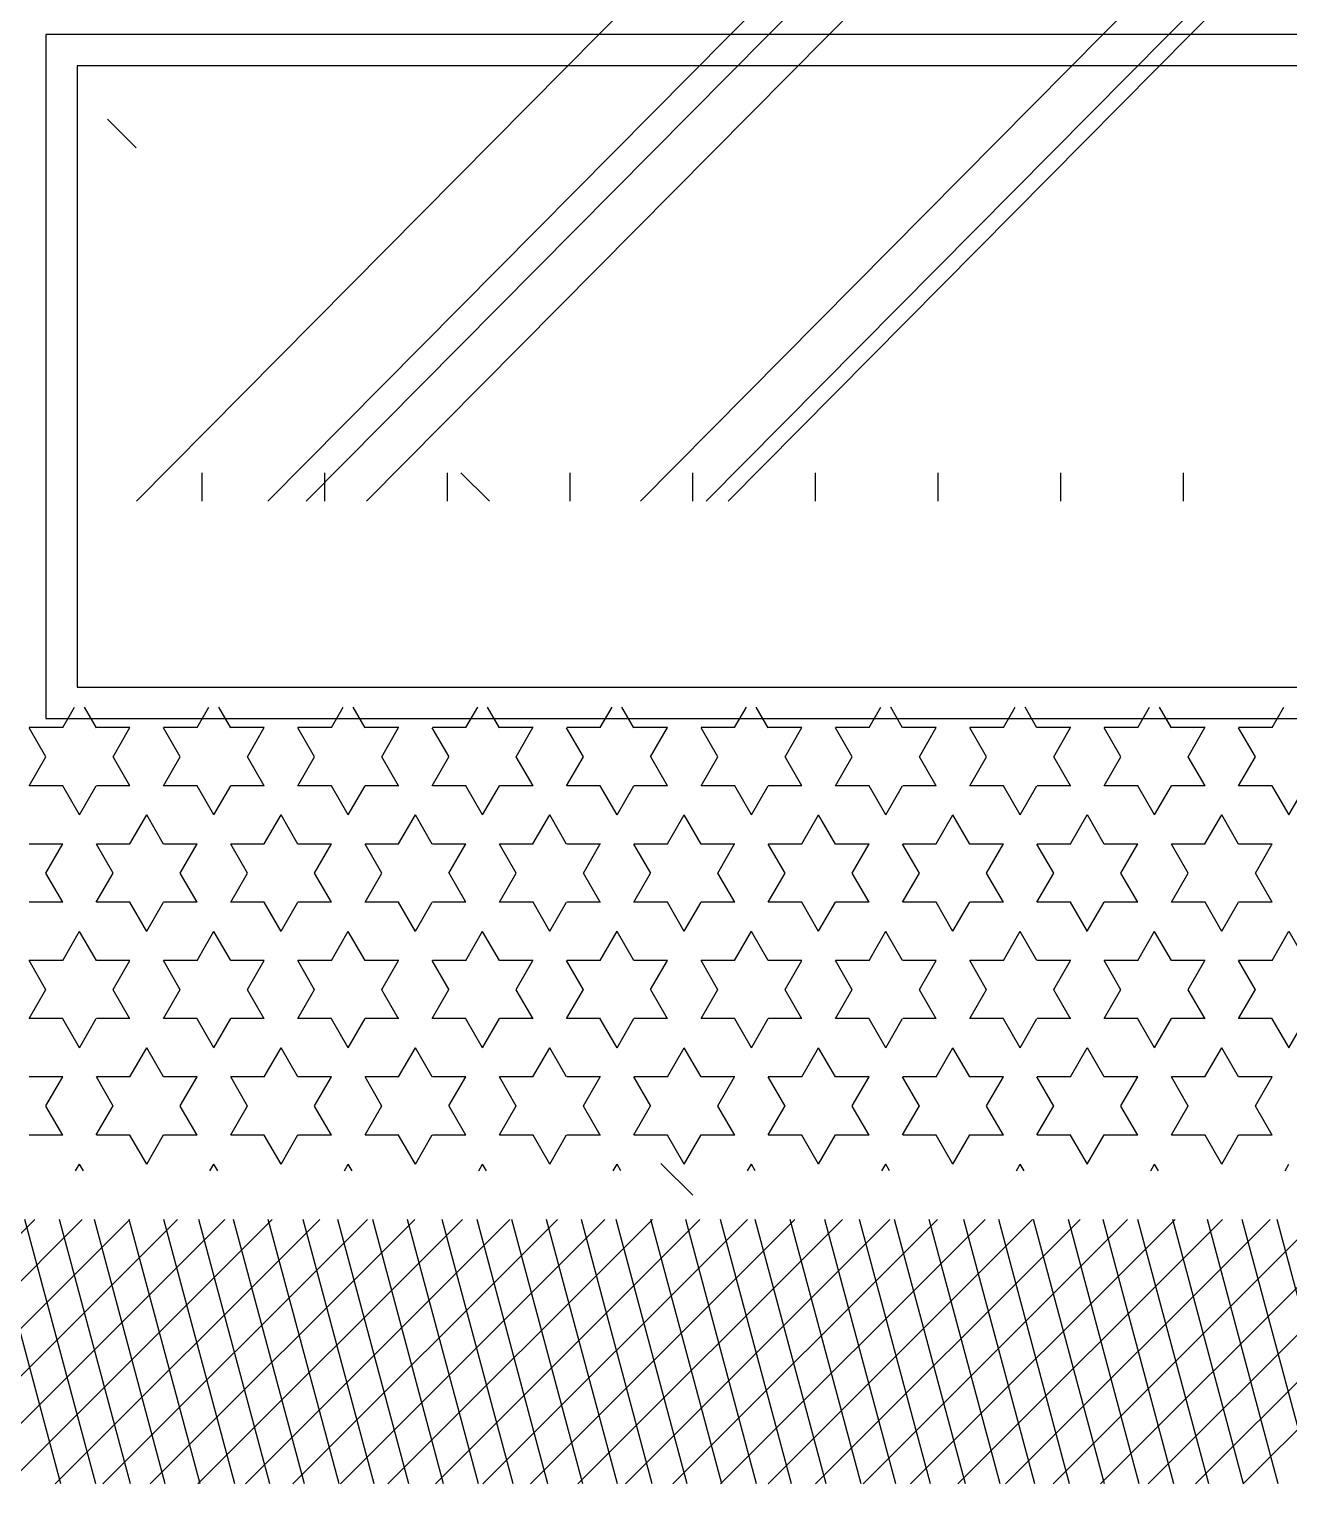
# Model space of a CAD drawing. Header units: millimetres. Extents: x -30782 to 40110, y 35885 to 73818.
# Drawn here: x 31165 to 32143, y 68543 to 69673 of the extents above; entities that cross this region are included whole.
import ezdxf

# ---------------------------------------------------------------- set-up
doc = ezdxf.new("R2010")
doc.units = ezdxf.units.MM

# ---------------------------------------------------------------- blocks, each defined once
blk = doc.blocks.new('A$C1EFC2E70')
for p, q in [((2421.4, 2157.2), (2216, 2362.6)), ((2421.4, 2120.3), (2216, 2325.7)), ((2421.4, 2083.4), (2216, 2288.8)), ((1296.3, 2255.1), (1296.3, 1227.5)), ((1827.2, 1227.5), (1827.2, 2255.1)), ((2421.4, 2046.5), (2216, 2251.9)), ((2421.4, 2238.5), (2216, 2183.5)), ((1320.7, 2230.7), (1320.7, 1251.9)), ((1802.8, 1251.9), (1802.8, 2230.7)), ((2421.4, 2009.6), (2216, 2215)), ((1658.5, 1740.4), (1184.8, 2209.7)), ((1658.5, 1757.4), (1202, 2209.7)), ((1902, 2192.7), (1879.5, 2205.8)), ((2015.1, 2205.8), (1992.5, 2192.8)), ((2082.8, 2192.7), (2060.2, 2205.8)), ((2421.4, 2211.5), (2216, 2156.5)), ((1902.1, 2192.8), (1879.5, 2179.7)), ((2015, 2179.7), (1992.4, 2192.7)), ((2082.8, 2192.8), (2060.3, 2179.7)), ((2178.3, 2189.7), (2173.1, 2192.7)), ((1834.3, 2179.7), (1818.4, 2188.9)), ((1834.3, 2179.8), (1834.3, 2153.7)), ((1879.5, 2179.8), (1879.5, 2153.7)), ((1947.2, 2166.7), (1924.6, 2179.7)), ((1924.7, 2179.8), (1924.7, 2153.7)), ((1969.9, 2179.7), (1947.3, 2166.7)), ((1969.8, 2179.8), (1969.8, 2153.7)), ((2015, 2179.8), (2015, 2153.7)), ((2060.2, 2179.8), (2060.2, 2153.7)), ((2105.4, 2179.8), (2105.4, 2153.7)), ((2127.9, 2166.7), (2105.4, 2179.7)), ((2150.6, 2179.7), (2128, 2166.7)), ((2150.6, 2179.8), (2150.6, 2153.7)), ((2421.4, 2184.5), (2216, 2129.5)), ((2421.4, 1972.7), (2216, 2178.1)), ((1658.5, 1689.3), (1175.9, 2167.5)), ((1856.9, 2166.7), (1834.4, 2153.6)), ((1879.5, 2153.6), (1856.9, 2166.7)), ((2037.7, 2166.7), (2015.1, 2153.6)), ((2060.2, 2153.6), (2037.6, 2166.7)), ((2421.4, 2157.5), (2216, 2102.5)), ((1924.7, 2153.6), (1902.1, 2140.6)), ((1992.4, 2140.6), (1969.8, 2153.6)), ((2105.4, 2153.6), (2082.8, 2140.6)), ((2173.1, 2140.6), (2150.5, 2153.6)), ((1924.6, 2127.5), (1902, 2140.6)), ((1992.5, 2140.6), (1969.9, 2127.6)), ((2105.4, 2127.5), (2082.8, 2140.6)), ((2173.2, 2140.6), (2150.6, 2127.6)), ((2421.4, 1935.8), (2216, 2141.2)), ((1834.3, 2127.6), (1834.3, 2101.5)), ((1856.9, 2114.5), (1834.3, 2127.5)), ((1879.5, 2127.6), (1856.9, 2114.5)), ((1879.5, 2127.6), (1879.5, 2101.5)), ((1924.7, 2127.6), (1924.7, 2101.5)), ((1969.8, 2127.6), (1969.8, 2101.5)), ((2015, 2127.6), (2015, 2101.5)), ((2037.6, 2114.5), (2015, 2127.5)), ((2060.3, 2127.6), (2037.7, 2114.5)), ((2060.2, 2127.6), (2060.2, 2101.5)), ((2105.4, 2127.6), (2105.4, 2101.5)), ((2150.6, 2127.6), (2150.6, 2101.5)), ((2421.4, 2130.5), (2216, 2075.5)), ((1947.3, 2114.5), (1924.7, 2101.5)), ((1969.8, 2101.5), (1947.2, 2114.5)), ((2128, 2114.5), (2105.4, 2101.5)), ((2150.5, 2101.5), (2127.9, 2114.5)), ((1658.5, 2110.9), (1636.4, 2110.9)), ((1834.4, 2101.5), (1818.4, 2092.2)), ((1902, 2088.4), (1879.5, 2101.5)), ((2015.1, 2101.5), (1992.5, 2088.4)), ((2082.8, 2088.4), (2060.2, 2101.5)), ((2421.4, 1898.9), (2216, 2104.3)), ((2421.4, 2103.5), (2216, 2048.5)), ((2178.3, 2091.4), (2173.2, 2088.4)), ((1834.3, 2075.4), (1818.4, 2084.6)), ((1902.1, 2088.4), (1879.5, 2075.4)), ((2015, 2075.4), (1992.4, 2088.4)), ((2082.8, 2088.4), (2060.3, 2075.4)), ((2178.3, 2085.4), (2173.1, 2088.4)), ((1834.3, 2075.5), (1834.3, 2049.4)), ((1879.5, 2075.5), (1879.5, 2049.4)), ((1947.2, 2062.3), (1924.6, 2075.4)), ((1924.7, 2075.5), (1924.7, 2049.4)), ((1969.9, 2075.4), (1947.3, 2062.3)), ((1969.8, 2075.5), (1969.8, 2049.4)), ((2015, 2075.5), (2015, 2049.4)), ((2060.2, 2075.5), (2060.2, 2049.4)), ((2105.4, 2075.5), (2105.4, 2049.4)), ((2127.9, 2062.3), (2105.4, 2075.4)), ((2150.6, 2075.4), (2128, 2062.3)), ((2150.6, 2075.5), (2150.6, 2049.4)), ((2421.4, 2076.5), (2216, 2021.5)), ((2421.4, 1862.1), (2216, 2067.4)), ((1856.9, 2062.3), (1834.4, 2049.3)), ((1879.5, 2049.3), (1856.9, 2062.3)), ((2037.7, 2062.3), (2015.1, 2049.3)), ((2060.2, 2049.3), (2037.6, 2062.3)), ((1924.7, 2049.3), (1902.1, 2036.3)), ((1992.4, 2036.2), (1969.8, 2049.3)), ((2105.4, 2049.3), (2082.8, 2036.3)), ((2173.1, 2036.2), (2150.5, 2049.3)), ((2421.4, 2049.5), (2216, 1994.5)), ((1924.6, 2023.2), (1902, 2036.2)), ((1992.5, 2036.3), (1969.9, 2023.2)), ((2105.4, 2023.2), (2082.8, 2036.2)), ((2173.2, 2036.3), (2150.6, 2023.2)), ((1834.3, 2023.3), (1834.3, 1997.2)), ((1856.9, 2010.2), (1834.3, 2023.2)), ((1879.5, 2023.2), (1856.9, 2010.2)), ((1879.5, 2023.3), (1879.5, 1997.2)), ((1924.7, 2023.3), (1924.7, 1997.2)), ((1969.8, 2023.3), (1969.8, 1997.2)), ((2015, 2023.3), (2015, 1997.2)), ((2037.6, 2010.2), (2015, 2023.2)), ((2060.3, 2023.2), (2037.7, 2010.2)), ((2060.2, 2023.3), (2060.2, 1997.2)), ((2105.4, 2023.3), (2105.4, 1997.2)), ((2150.6, 2023.3), (2150.6, 1997.2)), ((2421.4, 1825.2), (2216, 2030.6)), ((2421.4, 2022.5), (2216, 1967.4)), ((1658.5, 2015.7), (1636.4, 2015.7)), ((1947.3, 2010.2), (1924.7, 1997.1)), ((1969.8, 1997.1), (1947.2, 2010.2)), ((2128, 2010.2), (2105.4, 1997.1)), ((2150.5, 1997.1), (2127.9, 2010.2)), ((1834.4, 1997.1), (1818.4, 1987.9)), ((1902, 1984.1), (1879.5, 1997.1)), ((2015.1, 1997.1), (1992.5, 1984.1)), ((2082.8, 1984.1), (2060.2, 1997.1)), ((2421.4, 1995.5), (2216, 1940.4)), ((2421.4, 1788.3), (2216, 1993.7)), ((1834.3, 1971), (1818.4, 1980.2)), ((1902.1, 1984.1), (1879.5, 1971.1)), ((2015, 1971), (1992.4, 1984.1)), ((2082.8, 1984.1), (2060.3, 1971.1)), ((2178.3, 1981.1), (2173.1, 1984.1)), ((2178.3, 1987.1), (2173.2, 1984.1)), ((1834.3, 1971.1), (1834.3, 1945)), ((1879.5, 1971.1), (1879.5, 1945)), ((1947.2, 1958), (1924.6, 1971)), ((1924.7, 1971.1), (1924.7, 1945)), ((1969.9, 1971.1), (1947.3, 1958)), ((1969.8, 1971.1), (1969.8, 1945)), ((2015, 1971.1), (2015, 1945)), ((2060.2, 1971.1), (2060.2, 1945)), ((2105.4, 1971.1), (2105.4, 1945)), ((2127.9, 1958), (2105.4, 1971)), ((2150.6, 1971.1), (2128, 1958)), ((2150.6, 1971.1), (2150.6, 1945)), ((2421.4, 1968.5), (2216, 1913.4)), ((1658.5, 1476.6), (1175.9, 1954.8)), ((1856.9, 1958), (1834.4, 1945)), ((1879.5, 1944.9), (1856.9, 1958)), ((2037.7, 1958), (2015.1, 1945)), ((2060.2, 1944.9), (2037.6, 1958)), ((2421.4, 1751.4), (2216, 1956.8)), ((1924.7, 1945), (1902.1, 1931.9)), ((1992.4, 1931.9), (1969.8, 1944.9)), ((2105.4, 1945), (2082.8, 1931.9)), ((2173.1, 1931.9), (2150.5, 1944.9)), ((1924.6, 1918.9), (1902, 1931.9)), ((1992.5, 1931.9), (1969.9, 1918.9)), ((2105.4, 1918.9), (2082.8, 1931.9)), ((2173.2, 1931.9), (2150.6, 1918.9)), ((2421.4, 1941.5), (2216, 1886.4)), ((1658.5, 1920.4), (1636.4, 1920.4)), ((2421.4, 1714.5), (2216, 1919.9)), ((1834.3, 1918.9), (1834.3, 1892.9)), ((1856.9, 1905.8), (1834.3, 1918.9)), ((1879.5, 1918.9), (1856.9, 1905.8)), ((1879.5, 1918.9), (1879.5, 1892.9)), ((1924.7, 1918.9), (1924.7, 1892.9)), ((1969.8, 1918.9), (1969.8, 1892.9)), ((2015, 1918.9), (2015, 1892.9)), ((2037.6, 1905.8), (2015, 1918.9)), ((2060.3, 1918.9), (2037.7, 1905.8)), ((2060.2, 1918.9), (2060.2, 1892.9)), ((2105.4, 1918.9), (2105.4, 1892.9)), ((2150.6, 1918.9), (2150.6, 1892.9)), ((2421.4, 1914.5), (2216, 1859.4)), ((1658.5, 1429.8), (1175.9, 1908)), ((1947.3, 1905.8), (1924.7, 1892.8)), ((1969.8, 1892.8), (1947.2, 1905.8)), ((2128, 1905.8), (2105.4, 1892.8)), ((2150.5, 1892.8), (2127.9, 1905.8)), ((1834.4, 1892.8), (1818.4, 1883.6)), ((1902, 1879.7), (1879.5, 1892.8)), ((2015.1, 1892.8), (1992.5, 1879.8)), ((2082.8, 1879.7), (2060.2, 1892.8)), ((2421.4, 1887.5), (2216, 1832.4)), ((1658.5, 1400), (1175.9, 1878.2)), ((1834.3, 1866.7), (1818.4, 1875.9)), ((1902.1, 1879.8), (1879.5, 1866.7)), ((2015, 1866.7), (1992.4, 1879.7)), ((2082.8, 1879.8), (2060.3, 1866.7)), ((2178.3, 1876.7), (2173.1, 1879.7)), ((2178.3, 1882.7), (2173.2, 1879.8)), ((2421.4, 1677.6), (2216, 1883)), ((1834.3, 1866.8), (1834.3, 1840.7)), ((1879.5, 1866.8), (1879.5, 1840.7)), ((1947.2, 1853.6), (1924.6, 1866.7)), ((1924.7, 1866.8), (1924.7, 1840.7)), ((1969.9, 1866.7), (1947.3, 1853.7)), ((1969.8, 1866.8), (1969.8, 1840.7)), ((2015, 1866.8), (2015, 1840.7)), ((2060.2, 1866.8), (2060.2, 1840.7)), ((2105.4, 1866.8), (2105.4, 1840.7)), ((2127.9, 1853.6), (2105.4, 1866.7)), ((2150.6, 1866.7), (2128, 1853.7)), ((2150.6, 1866.8), (2150.6, 1840.7)), ((1856.9, 1853.7), (1834.4, 1840.6)), ((1879.5, 1840.6), (1856.9, 1853.6)), ((2037.7, 1853.7), (2015.1, 1840.6)), ((2060.2, 1840.6), (2037.6, 1853.6)), ((2421.4, 1860.5), (2216, 1805.4)), ((2421.4, 1640.7), (2216, 1846.1)), ((1924.7, 1840.6), (1902.1, 1827.6)), ((1992.4, 1827.6), (1969.8, 1840.6)), ((2105.4, 1840.6), (2082.8, 1827.6)), ((2173.1, 1827.6), (2150.5, 1840.6)), ((2421.4, 1833.4), (2216, 1778.4)), ((1658.5, 1825.2), (1636.4, 1825.2)), ((1924.6, 1814.5), (1902, 1827.6)), ((1992.5, 1827.6), (1969.9, 1814.5)), ((2105.4, 1814.5), (2082.8, 1827.6)), ((2173.2, 1827.6), (2150.6, 1814.5)), ((1834.3, 1814.6), (1834.3, 1788.5)), ((1856.9, 1801.5), (1834.3, 1814.5)), ((1879.5, 1814.5), (1856.9, 1801.5)), ((1879.5, 1814.6), (1879.5, 1788.5)), ((1924.7, 1814.6), (1924.7, 1788.5)), ((1969.8, 1814.6), (1969.8, 1788.5)), ((2015, 1814.6), (2015, 1788.5)), ((2037.6, 1801.5), (2015, 1814.5)), ((2060.3, 1814.5), (2037.7, 1801.5)), ((2060.2, 1814.6), (2060.2, 1788.5)), ((2105.4, 1814.6), (2105.4, 1788.5)), ((2150.6, 1814.6), (2150.6, 1788.5)), ((2421.4, 1603.8), (2216, 1809.2)), ((1947.3, 1801.5), (1924.7, 1788.5)), ((1969.8, 1788.4), (1947.2, 1801.5)), ((2128, 1801.5), (2105.4, 1788.5)), ((2150.5, 1788.4), (2127.9, 1801.5)), ((2421.4, 1806.4), (2216, 1751.4)), ((1834.4, 1788.5), (1818.4, 1779.2)), ((1902, 1775.4), (1879.5, 1788.4)), ((2015.1, 1788.5), (1992.5, 1775.4)), ((2082.8, 1775.4), (2060.2, 1788.4)), ((1658.5, 1297.9), (1175.9, 1776.1)), ((1902.1, 1775.4), (1879.5, 1762.4)), ((2015, 1762.3), (1992.4, 1775.4)), ((2082.8, 1775.4), (2060.3, 1762.4)), ((2178.3, 1772.4), (2173.1, 1775.4)), ((2178.3, 1778.4), (2173.2, 1775.4)), ((2421.4, 1779.4), (2216, 1724.4)), ((1834.3, 1762.3), (1818.4, 1771.5)), ((1834.3, 1762.4), (1834.3, 1736.3)), ((1879.5, 1762.4), (1879.5, 1736.3)), ((1947.2, 1749.3), (1924.6, 1762.3)), ((1924.7, 1762.4), (1924.7, 1736.3)), ((1969.9, 1762.4), (1947.3, 1749.3)), ((1969.8, 1762.4), (1969.8, 1736.3)), ((2015, 1762.4), (2015, 1736.3)), ((2060.2, 1762.4), (2060.2, 1736.3)), ((2105.4, 1762.4), (2105.4, 1736.3)), ((2127.9, 1749.3), (2105.4, 1762.3)), ((2150.6, 1762.4), (2128, 1749.3)), ((2150.6, 1762.4), (2150.6, 1736.3)), ((2421.4, 1566.9), (2216, 1772.3)), ((2421.4, 1752.4), (2216, 1697.4)), ((1856.9, 1749.3), (1834.4, 1736.3)), ((1879.5, 1736.3), (1856.9, 1749.3)), ((2037.7, 1749.3), (2015.1, 1736.3)), ((2060.2, 1736.3), (2037.6, 1749.3)), ((1658.5, 1729.9), (1636.4, 1729.9)), ((1924.7, 1736.3), (1902.1, 1723.2)), ((1992.4, 1723.2), (1969.8, 1736.3)), ((2105.4, 1736.3), (2082.8, 1723.2)), ((2173.1, 1723.2), (2150.5, 1736.3)), ((2197.3, 1729.9), (2172.5, 1705.1)), ((2421.4, 1530), (2216, 1735.4)), ((1924.6, 1710.2), (1902, 1723.2)), ((1992.5, 1723.2), (1969.9, 1710.2)), ((2105.4, 1710.2), (2082.8, 1723.2)), ((2173.2, 1723.2), (2150.6, 1710.2)), ((2421.4, 1725.4), (2216, 1670.4)), ((1834.3, 1710.3), (1834.3, 1684.2)), ((1856.9, 1697.1), (1834.3, 1710.2)), ((1879.5, 1710.2), (1856.9, 1697.2)), ((1879.5, 1710.3), (1879.5, 1684.2)), ((1924.7, 1710.3), (1924.7, 1684.2)), ((1969.8, 1710.3), (1969.8, 1684.2)), ((2015, 1710.3), (2015, 1684.2)), ((2037.6, 1697.1), (2015, 1710.2)), ((2060.3, 1710.2), (2037.7, 1697.2)), ((2060.2, 1710.3), (2060.2, 1684.2)), ((2105.4, 1710.3), (2105.4, 1684.2)), ((2150.6, 1710.3), (2150.6, 1684.2)), ((1947.3, 1697.2), (1924.7, 1684.1)), ((1969.8, 1684.1), (1947.2, 1697.1)), ((2128, 1697.2), (2105.4, 1684.1)), ((2150.5, 1684.1), (2127.9, 1697.1)), ((2421.4, 1493.2), (2216, 1698.5)), ((2421.4, 1698.4), (2216, 1643.4)), ((1834.4, 1684.1), (1818.4, 1674.9)), ((1902, 1671.1), (1879.5, 1684.1)), ((2015.1, 1684.1), (1992.5, 1671.1)), ((2082.8, 1671.1), (2060.2, 1684.1)), ((2178.3, 1674), (2173.2, 1671.1)), ((2421.4, 1671.4), (2216, 1616.4)), ((1834.3, 1658), (1818.4, 1667.2)), ((1902.1, 1671.1), (1879.5, 1658)), ((2015, 1658), (1992.4, 1671.1)), ((2082.8, 1671.1), (2060.3, 1658)), ((2178.3, 1668), (2173.1, 1671.1)), ((2421.4, 1456.3), (2216, 1661.7)), ((1834.3, 1658.1), (1834.3, 1632)), ((1879.5, 1658.1), (1879.5, 1632)), ((1947.2, 1645), (1924.6, 1658)), ((1924.7, 1658.1), (1924.7, 1632)), ((1969.9, 1658), (1947.3, 1645)), ((1969.8, 1658.1), (1969.8, 1632)), ((2015, 1658.1), (2015, 1632)), ((2060.2, 1658.1), (2060.2, 1632)), ((2105.4, 1658.1), (2105.4, 1632)), ((2127.9, 1645), (2105.4, 1658)), ((2150.6, 1658), (2128, 1645)), ((2150.6, 1658.1), (2150.6, 1632)), ((1856.9, 1645), (1834.4, 1631.9)), ((1879.5, 1631.9), (1856.9, 1645)), ((2037.7, 1645), (2015.1, 1631.9)), ((2060.2, 1631.9), (2037.6, 1645)), ((2421.4, 1644.4), (2216, 1589.4)), ((1658.5, 1634.7), (1636.4, 1634.7)), ((1924.7, 1631.9), (1902.1, 1618.9)), ((1992.4, 1618.9), (1969.8, 1631.9)), ((2105.4, 1631.9), (2082.8, 1618.9)), ((2173.1, 1618.9), (2150.5, 1631.9)), ((1924.6, 1605.8), (1902, 1618.9)), ((1992.5, 1618.9), (1969.9, 1605.9)), ((2105.4, 1605.8), (2082.8, 1618.9)), ((2173.2, 1618.9), (2150.6, 1605.9)), ((2421.4, 1419.4), (2216, 1624.8)), ((2421.4, 1617.4), (2216, 1562.4)), ((1834.3, 1605.9), (1834.3, 1579.8)), ((1856.9, 1592.8), (1834.3, 1605.8)), ((1879.5, 1605.9), (1856.9, 1592.8)), ((1879.5, 1605.9), (1879.5, 1579.8)), ((1924.7, 1605.9), (1924.7, 1579.8)), ((1969.8, 1605.9), (1969.8, 1579.8)), ((2015, 1605.9), (2015, 1579.8)), ((2037.6, 1592.8), (2015, 1605.8)), ((2060.3, 1605.9), (2037.7, 1592.8)), ((2060.2, 1605.9), (2060.2, 1579.8)), ((2105.4, 1605.9), (2105.4, 1579.8)), ((2150.6, 1605.9), (2150.6, 1579.8)), ((1947.3, 1592.8), (1924.7, 1579.8)), ((1969.8, 1579.8), (1947.2, 1592.8)), ((2128, 1592.8), (2105.4, 1579.8)), ((2150.5, 1579.8), (2127.9, 1592.8)), ((2421.4, 1590.4), (2216, 1535.4)), ((2421.4, 1382.5), (2216, 1587.9)), ((1658.5, 1572.1), (1636.4, 1549.9)), ((1834.4, 1579.8), (1818.4, 1570.5)), ((1902, 1566.7), (1879.5, 1579.8)), ((2015.1, 1579.8), (1992.5, 1566.7)), ((2082.8, 1566.7), (2060.2, 1579.8)), ((2178.3, 1569.7), (2173.2, 1566.7)), ((1834.3, 1553.7), (1818.4, 1562.9)), ((1902.1, 1566.7), (1879.5, 1553.7)), ((2015, 1553.7), (1992.4, 1566.7)), ((2082.8, 1566.7), (2060.3, 1553.7)), ((2178.3, 1563.7), (2173.1, 1566.7)), ((2421.4, 1563.4), (2216, 1508.4)), ((1834.3, 1553.8), (1834.3, 1527.7)), ((1879.5, 1553.8), (1879.5, 1527.7)), ((1947.2, 1540.6), (1924.6, 1553.7)), ((1924.7, 1553.8), (1924.7, 1527.7)), ((1969.9, 1553.7), (1947.3, 1540.7)), ((1969.8, 1553.8), (1969.8, 1527.7)), ((2015, 1553.8), (2015, 1527.7)), ((2060.2, 1553.8), (2060.2, 1527.7)), ((2105.4, 1553.8), (2105.4, 1527.7)), ((2127.9, 1540.6), (2105.4, 1553.7)), ((2150.6, 1553.7), (2128, 1540.7)), ((2150.6, 1553.8), (2150.6, 1527.7)), ((2421.4, 1345.6), (2216, 1551)), ((1658.5, 1539.4), (1636.4, 1539.4)), ((1856.9, 1540.7), (1834.4, 1527.6)), ((1879.5, 1527.6), (1856.9, 1540.6)), ((2037.7, 1540.7), (2015.1, 1527.6)), ((2060.2, 1527.6), (2037.6, 1540.6)), ((2421.4, 1536.4), (2216, 1481.4)), ((1924.7, 1527.6), (1902.1, 1514.6)), ((1992.4, 1514.5), (1969.8, 1527.6)), ((2105.4, 1527.6), (2082.8, 1514.6)), ((2173.1, 1514.5), (2150.5, 1527.6)), ((1924.6, 1501.5), (1902, 1514.5)), ((1992.5, 1514.6), (1969.9, 1501.5)), ((2105.4, 1501.5), (2082.8, 1514.5)), ((2173.2, 1514.6), (2150.6, 1501.5)), ((2421.4, 1308.7), (2216, 1514.1)), ((2421.4, 1509.4), (2216, 1454.4)), ((1834.3, 1501.6), (1834.3, 1475.5)), ((1856.9, 1488.5), (1834.3, 1501.5)), ((1879.5, 1501.5), (1856.9, 1488.5)), ((1879.5, 1501.6), (1879.5, 1475.5)), ((1924.7, 1501.6), (1924.7, 1475.5)), ((1969.8, 1501.6), (1969.8, 1475.5)), ((2015, 1501.6), (2015, 1475.5)), ((2037.6, 1488.5), (2015, 1501.5)), ((2060.3, 1501.5), (2037.7, 1488.5)), ((2060.2, 1501.6), (2060.2, 1475.5)), ((2105.4, 1501.6), (2105.4, 1475.5)), ((2150.6, 1501.6), (2150.6, 1475.5)), ((1947.3, 1488.5), (1924.7, 1475.4)), ((1969.8, 1475.4), (1947.2, 1488.5)), ((2128, 1488.5), (2105.4, 1475.4)), ((2150.5, 1475.4), (2127.9, 1488.5)), ((2421.4, 1482.4), (2216, 1427.3)), ((1834.4, 1475.4), (1818.4, 1466.2)), ((1902, 1462.4), (1879.5, 1475.4)), ((2015.1, 1475.4), (1992.5, 1462.4)), ((2082.8, 1462.4), (2060.2, 1475.4)), ((2421.4, 1271.8), (2216, 1477.2)), ((1834.3, 1449.3), (1818.4, 1458.5)), ((1902.1, 1462.4), (1879.5, 1449.4)), ((2015, 1449.3), (1992.4, 1462.4)), ((2082.8, 1462.4), (2060.3, 1449.4)), ((2178.3, 1459.4), (2173.1, 1462.4)), ((2178.3, 1465.4), (2173.2, 1462.4)), ((1834.3, 1449.4), (1834.3, 1423.3)), ((1879.5, 1449.4), (1879.5, 1423.3)), ((1947.2, 1436.3), (1924.6, 1449.3)), ((1924.7, 1449.4), (1924.7, 1423.3)), ((1969.9, 1449.4), (1947.3, 1436.3)), ((1969.8, 1449.4), (1969.8, 1423.3)), ((2015, 1449.4), (2015, 1423.3)), ((2060.2, 1449.4), (2060.2, 1423.3)), ((2105.4, 1449.4), (2105.4, 1423.3)), ((2127.9, 1436.3), (2105.4, 1449.3)), ((2150.6, 1449.4), (2128, 1436.3)), ((2150.6, 1449.4), (2150.6, 1423.3)), ((2421.4, 1455.4), (2216, 1400.3)), ((1658.5, 1444.2), (1636.4, 1444.2)), ((1856.9, 1436.3), (1834.4, 1423.3)), ((1879.5, 1423.2), (1856.9, 1436.3)), ((2037.7, 1436.3), (2015.1, 1423.3)), ((2060.2, 1423.2), (2037.6, 1436.3)), ((2421.4, 1234.9), (2216, 1440.3)), ((1924.7, 1423.3), (1902.1, 1410.2)), ((1992.4, 1410.2), (1969.8, 1423.2)), ((2105.4, 1423.3), (2082.8, 1410.2)), ((2173.1, 1410.2), (2150.5, 1423.2)), ((2421.4, 1428.4), (2216, 1373.3)), ((1924.6, 1397.2), (1902, 1410.2)), ((1992.5, 1410.2), (1969.9, 1397.2)), ((2105.4, 1397.2), (2082.8, 1410.2)), ((2173.2, 1410.2), (2150.6, 1397.2)), ((2421.4, 1198), (2216, 1403.4)), ((2421.4, 1401.4), (2216, 1346.3)), ((1834.3, 1397.2), (1834.3, 1371.2)), ((1856.9, 1384.1), (1834.3, 1397.2)), ((1879.5, 1397.2), (1856.9, 1384.1)), ((1879.5, 1397.2), (1879.5, 1371.2)), ((1924.7, 1397.2), (1924.7, 1371.2)), ((1969.8, 1397.2), (1969.8, 1371.2)), ((2015, 1397.2), (2015, 1371.2)), ((2037.6, 1384.1), (2015, 1397.2)), ((2060.3, 1397.2), (2037.7, 1384.1)), ((2060.2, 1397.2), (2060.2, 1371.2)), ((2105.4, 1397.2), (2105.4, 1371.2)), ((2150.6, 1397.2), (2150.6, 1371.2)), ((1947.3, 1384.1), (1924.7, 1371.1)), ((1969.8, 1371.1), (1947.2, 1384.1)), ((2128, 1384.1), (2105.4, 1371.1)), ((2150.5, 1371.1), (2127.9, 1384.1)), ((1834.4, 1371.1), (1818.4, 1361.9)), ((1902, 1358), (1879.5, 1371.1)), ((2015.1, 1371.1), (1992.5, 1358.1)), ((2082.8, 1358), (2060.2, 1371.1)), ((2421.4, 1374.4), (2216, 1319.3)), ((2421.4, 1161.1), (2216, 1366.5)), ((1902.1, 1358.1), (1879.5, 1345)), ((2015, 1345), (1992.4, 1358)), ((2082.8, 1358.1), (2060.3, 1345)), ((2178.3, 1355), (2173.1, 1358)), ((2178.3, 1361), (2173.2, 1358.1)), ((1658.5, 1348.9), (1636.4, 1348.9)), ((1834.3, 1345), (1818.4, 1354.2)), ((1834.3, 1345.1), (1834.3, 1319)), ((1879.5, 1345.1), (1879.5, 1319)), ((1947.2, 1331.9), (1924.6, 1345)), ((1924.7, 1345.1), (1924.7, 1319)), ((1969.9, 1345), (1947.3, 1332)), ((1969.8, 1345.1), (1969.8, 1319)), ((2015, 1345.1), (2015, 1319)), ((2060.2, 1345.1), (2060.2, 1319)), ((2105.4, 1345.1), (2105.4, 1319)), ((2127.9, 1331.9), (2105.4, 1345)), ((2150.6, 1345), (2128, 1332)), ((2150.6, 1345.1), (2150.6, 1319)), ((2421.4, 1347.4), (2216, 1292.3)), ((1856.9, 1332), (1834.4, 1318.9)), ((1879.5, 1318.9), (1856.9, 1331.9)), ((2037.7, 1332), (2015.1, 1318.9)), ((2060.2, 1318.9), (2037.6, 1331.9)), ((2421.4, 1124.3), (2216, 1329.7)), ((1924.7, 1318.9), (1902.1, 1305.9)), ((1992.4, 1305.9), (1969.8, 1318.9)), ((2105.4, 1318.9), (2082.8, 1305.9)), ((2173.1, 1305.9), (2150.5, 1318.9)), ((2421.4, 1320.3), (2216, 1265.3)), ((1924.6, 1292.8), (1902, 1305.9)), ((1992.5, 1305.9), (1969.9, 1292.8)), ((2105.4, 1292.8), (2082.8, 1305.9)), ((2173.2, 1305.9), (2150.6, 1292.8)), ((1384.2, 1297.7), (1362, 1275.5)), ((1834.3, 1292.9), (1834.3, 1266.8)), ((1856.9, 1279.8), (1834.3, 1292.8)), ((1879.5, 1292.8), (1856.9, 1279.8)), ((1879.5, 1292.9), (1879.5, 1266.8)), ((1924.7, 1292.9), (1924.7, 1266.8)), ((1969.8, 1292.9), (1969.8, 1266.8)), ((2015, 1292.9), (2015, 1266.8)), ((2037.6, 1279.8), (2015, 1292.8)), ((2060.3, 1292.8), (2037.7, 1279.8)), ((2060.2, 1292.9), (2060.2, 1266.8)), ((2105.4, 1292.9), (2105.4, 1266.8)), ((2150.6, 1292.9), (2150.6, 1266.8)), ((2421.4, 1293.3), (2216, 1238.3)), ((2421.4, 1087.4), (2216, 1292.8)), ((1947.3, 1279.8), (1924.7, 1266.8)), ((1969.8, 1266.7), (1947.2, 1279.8)), ((2128, 1279.8), (2105.4, 1266.8)), ((2150.5, 1266.7), (2127.9, 1279.8)), ((1834.4, 1266.8), (1818.4, 1257.5)), ((1902, 1253.7), (1879.5, 1266.7)), ((2015.1, 1266.8), (1992.5, 1253.7)), ((2082.8, 1253.7), (2060.2, 1266.7)), ((2421.4, 1266.3), (2216, 1211.3)), ((1902.1, 1253.7), (1879.5, 1240.7)), ((2015, 1240.7), (1992.4, 1253.7)), ((2082.8, 1253.7), (2060.3, 1240.7)), ((2178.3, 1250.7), (2173.1, 1253.7)), ((2178.3, 1256.7), (2173.2, 1253.7)), ((2421.4, 1050.5), (2216, 1255.9)), ((1320.7, 1251.9), (1802.8, 1251.9)), ((1834.3, 1240.7), (1818.4, 1249.8)), ((1834.3, 1240.7), (1834.3, 1214.6)), ((1879.5, 1240.7), (1879.5, 1214.6)), ((1947.2, 1227.6), (1924.6, 1240.7)), ((1924.7, 1240.7), (1924.7, 1214.6)), ((1969.9, 1240.7), (1947.3, 1227.6)), ((1969.8, 1240.7), (1969.8, 1214.6)), ((2015, 1240.7), (2015, 1214.6)), ((2060.2, 1240.7), (2060.2, 1214.6)), ((2105.4, 1240.7), (2105.4, 1214.6)), ((2127.9, 1227.6), (2105.4, 1240.7)), ((2150.6, 1240.7), (2128, 1227.6)), ((2150.6, 1240.7), (2150.6, 1214.6)), ((2421.4, 1239.3), (2216, 1184.3)), ((1296.3, 1227.5), (1827.2, 1227.5)), ((1856.9, 1227.6), (1834.4, 1214.6)), ((1879.5, 1214.6), (1856.9, 1227.6)), ((2037.7, 1227.6), (2015.1, 1214.6)), ((2060.2, 1214.6), (2037.6, 1227.6)), ((2421.4, 1013.6), (2216, 1219))]:
    blk.add_line(p, q)

msp = doc.modelspace()

# ---------------------------------------------------------------- block references
at = {"rotation": 270}
msp.add_blockref('A$C1EFC2E70', (29950.2, 70964.7), dxfattribs=at)

doc.saveas('drawing.dxf')
